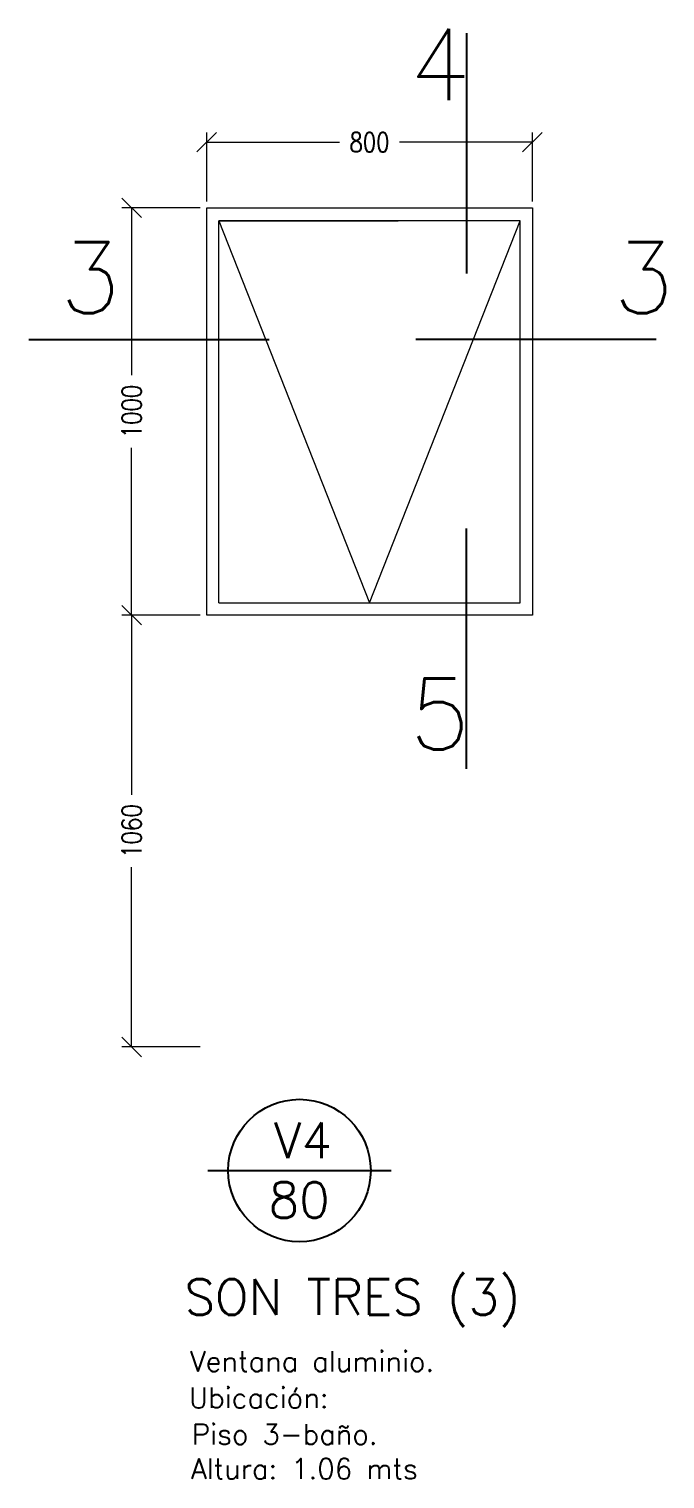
# Model space of a CAD drawing. Header units: metres. Extents: x -40 to 265, y 63 to 163.
# Drawn here: x 263.824 to 265.386, y 150.735 to 154.296 of the extents above; entities that cross this region are included whole.
import ezdxf

# ---------------------------------------------------------------- set-up
doc = ezdxf.new("R2010")
doc.units = ezdxf.units.M
doc.header["$LTSCALE"] = 5
doc.header["$MEASUREMENT"] = 0
doc.layers.get('0').update_dxf_attribs({"color": 30})
doc.layers.get('DEFPOINTS').update_dxf_attribs({"color": 210})
for name, color, linetype, lineweight in [('A-ANNO-DIMS', 3, 'Continuous', 18), ('A-ANNO-TEXT', 3, 'Continuous', 18), ('A-DETL-GRPH', 4, 'Continuous', 25), ('A-DETL-MBND', 3, 'Continuous', 18)]:
    doc.layers.add(name, color=color, linetype=linetype, lineweight=lineweight)
doc.styles.add('E-ROMANS', font='romans.shx', dxfattribs={"width": 0.8})
doc.dimstyles.new('E-0020_TICK_24', dxfattribs={"dimscale": 0.001, "dimtxt": 48, "dimasz": 48, "dimexe": 24, "dimexo": 16, "dimgap": 24, "dimtad": 0, "dimdec": 0, "dimlfac": 1000, "dimzin": 0, "dimdsep": 46, "dimtxsty": 'E-ROMANS', "dimblk": 'OBLIQUE', "dimcen": 24, "dimclrd": 256, "dimclre": 256, "dimclrt": 256, "dimadec": 0, "dimazin": 0, "dimtfac": 1, "dimtdec": 0, "dimtmove": 1, "dimatfit": 3, "dimldrblk": 'OPEN90', "dimfxl": 1, "dimtfill": 1, "dimtolj": 1, "dimtzin": 0, "dimlwd": -1, "dimarcsym": 0})

# ---------------------------------------------------------------- blocks, each defined once
blk = doc.blocks.new('_Oblique')
at = {"color": 0, "linetype": 'ByBlock', "lineweight": -2}
blk.add_line((-0.5, -0.5), (0.5, 0.5), dxfattribs=at)
blk = doc.blocks.new('*D138')
at = {"layer": 'A-ANNO-DIMS', "lineweight": -2, "transparency": 16777216}
for p, q in [((264.2441, 153.8564), (264.0517, 153.8564)), ((264.2441, 152.8564), (264.0517, 152.8564))]:
    blk.add_line(p, q, dxfattribs=at)
at = {"layer": 'A-ANNO-DIMS', "transparency": 16777216}
for p, q in [((264.0757, 153.8564), (264.0757, 153.4453)), ((264.0757, 152.8564), (264.0757, 153.2675))]:
    blk.add_line(p, q, dxfattribs=at)
at = {"layer": 'DEFPOINTS', "color": 0, "transparency": 16777216}
for p in [(264.2601, 153.8564), (264.0757, 152.8564), (264.2601, 152.8564)]:
    blk.add_point(p, dxfattribs=at)
at = {"layer": 'A-ANNO-DIMS', "transparency": 16777216, "xscale": 0.048, "yscale": 0.048, "zscale": 0.048}
for p, rotation in [((264.0757, 153.8564), 90), ((264.0757, 152.8564), 270)]:
    blk.add_blockref('_Oblique', p, dxfattribs=dict(at, rotation=rotation))
at = {"layer": 'A-ANNO-DIMS', "transparency": 16777216, "insert": (264.0757, 153.3564), "char_height": 0.048, "attachment_point": 5, "rotation": 90, "style": 'E-ROMANS', "bg_fill": 3, "box_fill_scale": 1.25, "bg_fill_color": 256, "bg_fill_true_color": 13158600, "bg_fill_transparency": 0}
blk.add_mtext('\\A1;1000', dxfattribs=at)
blk = doc.blocks.new('_Open90')
at = {"color": 0, "linetype": 'ByBlock', "lineweight": -2}
for p, q in [((0, 0), (-1, 0)), ((-0.5, 0.5), (0, 0)), ((0, 0), (-0.5, -0.5))]:
    blk.add_line(p, q, dxfattribs=at)
blk = doc.blocks.new('*D139')
at = {"layer": 'A-ANNO-DIMS', "lineweight": -2, "transparency": 16777216}
for p, q in [((264.2601, 153.8724), (264.2601, 154.0417)), ((265.0601, 153.8724), (265.0601, 154.0417))]:
    blk.add_line(p, q, dxfattribs=at)
at = {"layer": 'A-ANNO-DIMS', "transparency": 16777216}
for p, q in [((264.2601, 154.0177), (264.5867, 154.0177)), ((265.0601, 154.0177), (264.7334, 154.0177))]:
    blk.add_line(p, q, dxfattribs=at)
at = {"layer": 'DEFPOINTS', "color": 0, "transparency": 16777216}
for p in [(265.0601, 154.0177), (264.2601, 153.8564), (265.0601, 153.8564)]:
    blk.add_point(p, dxfattribs=at)
at = {"layer": 'A-ANNO-DIMS', "transparency": 16777216, "xscale": 0.048, "yscale": 0.048, "zscale": 0.048, "rotation": 180}
blk.add_blockref('_Oblique', (264.2601, 154.0177), dxfattribs=at)
at = {"layer": 'A-ANNO-DIMS', "transparency": 16777216, "xscale": 0.048, "yscale": 0.048, "zscale": 0.048}
blk.add_blockref('_Oblique', (265.0601, 154.0177), dxfattribs=at)
at = {"layer": 'A-ANNO-DIMS', "transparency": 16777216, "insert": (264.6601, 154.0177), "char_height": 0.048, "attachment_point": 5, "style": 'E-ROMANS', "bg_fill": 3, "box_fill_scale": 1.25, "bg_fill_color": 256, "bg_fill_true_color": 13158600, "bg_fill_transparency": 0}
blk.add_mtext('\\A1;800', dxfattribs=at)
blk = doc.blocks.new('*D146')
at = {"layer": 'A-ANNO-DIMS', "lineweight": -2, "transparency": 16777216}
for p, q in [((264.2441, 152.8564), (264.0517, 152.8564)), ((264.2441, 151.7964), (264.0517, 151.7964))]:
    blk.add_line(p, q, dxfattribs=at)
at = {"layer": 'A-ANNO-DIMS', "transparency": 16777216}
for p, q in [((264.0757, 152.8564), (264.0757, 152.4153)), ((264.0757, 151.7964), (264.0757, 152.2375))]:
    blk.add_line(p, q, dxfattribs=at)
at = {"layer": 'DEFPOINTS', "color": 0, "transparency": 16777216}
for p in [(264.2601, 152.8564), (264.0757, 151.7964), (264.2601, 151.7964)]:
    blk.add_point(p, dxfattribs=at)
at = {"layer": 'A-ANNO-DIMS', "transparency": 16777216, "xscale": 0.048, "yscale": 0.048, "zscale": 0.048}
for p, rotation in [((264.0757, 152.8564), 90), ((264.0757, 151.7964), 270)]:
    blk.add_blockref('_Oblique', p, dxfattribs=dict(at, rotation=rotation))
at = {"layer": 'A-ANNO-DIMS', "transparency": 16777216, "insert": (264.0757, 152.3264), "char_height": 0.048, "attachment_point": 5, "rotation": 90, "style": 'E-ROMANS', "bg_fill": 3, "box_fill_scale": 1.25, "bg_fill_color": 256, "bg_fill_true_color": 13158600, "bg_fill_transparency": 0}
blk.add_mtext('\\A1;1060', dxfattribs=at)
blk = doc.blocks.new('QM-ARQ-DET')
at = {"layer": 'A-DETL-GRPH'}
for p, q in [((264.8982, 154.2853), (264.8982, 153.6956)), ((263.8237, 153.5335), (264.4135, 153.5335)), ((265.3638, 153.5335), (264.7741, 153.5335)), ((264.8982, 152.4792), (264.8982, 153.069))]:
    blk.add_line(p, q, dxfattribs=at)
blk.add_lwpolyline([(264.2629, 151.4927), (264.7129, 151.4927)], dxfattribs=at)
blk.add_circle((264.4879, 151.4927), 0.175, dxfattribs=at)
at = {"layer": 'A-DETL-MBND'}
for p, q in [((264.2901, 152.8864), (264.2901, 153.8248)), ((265.0301, 153.8248), (264.2901, 153.8248)), ((264.2904, 153.8248), (264.7304, 153.8248)), ((265.0301, 152.8864), (265.0301, 153.8248)), ((264.2901, 152.8864), (265.0301, 152.8864)), ((264.7601, 152.8564), (264.2601, 152.8564))]:
    blk.add_line(p, q, dxfattribs=at)
at = {"layer": 'A-DETL-MBND', "ltscale": 0.8}
for p, q in [((264.2901, 153.8248), (264.6601, 152.8864)), ((264.6601, 152.8864), (265.0301, 153.8248))]:
    blk.add_line(p, q, dxfattribs=at)
at = {"layer": 'A-DETL-MBND'}
blk.add_lwpolyline([(264.2601, 153.8564), (265.0601, 153.8564), (265.0601, 152.8564), (264.2601, 152.8564)], close=True, dxfattribs=at)
at = {"layer": 'A-ANNO-TEXT', "style": 'E-ROMANS'}
for s, height, p in [('4', 0.175, (264.7577, 154.1206)), ('3', 0.175, (263.8988, 153.5975)), ('3', 0.175, (265.2582, 153.5975)), ('5', 0.175, (264.7577, 152.5262)), ('V4', 0.0875, (264.4255, 151.523)), ('80', 0.0875, (264.4124, 151.3768)), ('SON TRES (3)', 0.0875, (264.2055, 151.1384)), ('Ventana aluminio.', 0.05, (264.2191, 150.9992)), ('Ubicación: ', 0.05, (264.2166, 150.9098)), ('Piso 3-baño.', 0.05, (264.2236, 150.8205)), ('Altura: 1.06 mts', 0.05, (264.2212, 150.7355))]:
    blk.add_text(s, height=height, dxfattribs=at).set_placement(p)
at = {"layer": 'A-ANNO-DIMS'}
dim = blk.add_linear_dim(base=(264.0757, 152.8564), p1=(264.2601, 153.8564), p2=(264.2601, 152.8564), angle=90, dimstyle='E-0020_TICK_24', dxfattribs=at)
dim.commit()
dim.dimension.update_dxf_attribs({"geometry": '*D138', "text_midpoint": (264.0757, 153.3564)})
dim = blk.add_linear_dim(base=(265.0601, 154.0177), p1=(264.2601, 153.8564), p2=(265.0601, 153.8564), dimstyle='E-0020_TICK_24', dxfattribs=at)
dim.commit()
dim.dimension.update_dxf_attribs({"geometry": '*D139', "text_midpoint": (264.6601, 154.0177)})
dim = blk.add_linear_dim(base=(264.0757, 151.7964), p1=(264.2601, 152.8564), p2=(264.2601, 151.7964), angle=90, dimstyle='E-0020_TICK_24', dxfattribs=at)
dim.commit()
dim.dimension.update_dxf_attribs({"geometry": '*D146', "text_midpoint": (264.0757, 152.3264)})

msp = doc.modelspace()

# ---------------------------------------------------------------- block references
at = {"layer": 'A-DETL-MBND'}
msp.add_blockref('QM-ARQ-DET', (0, 0), dxfattribs=at)

doc.saveas('drawing.dxf')
